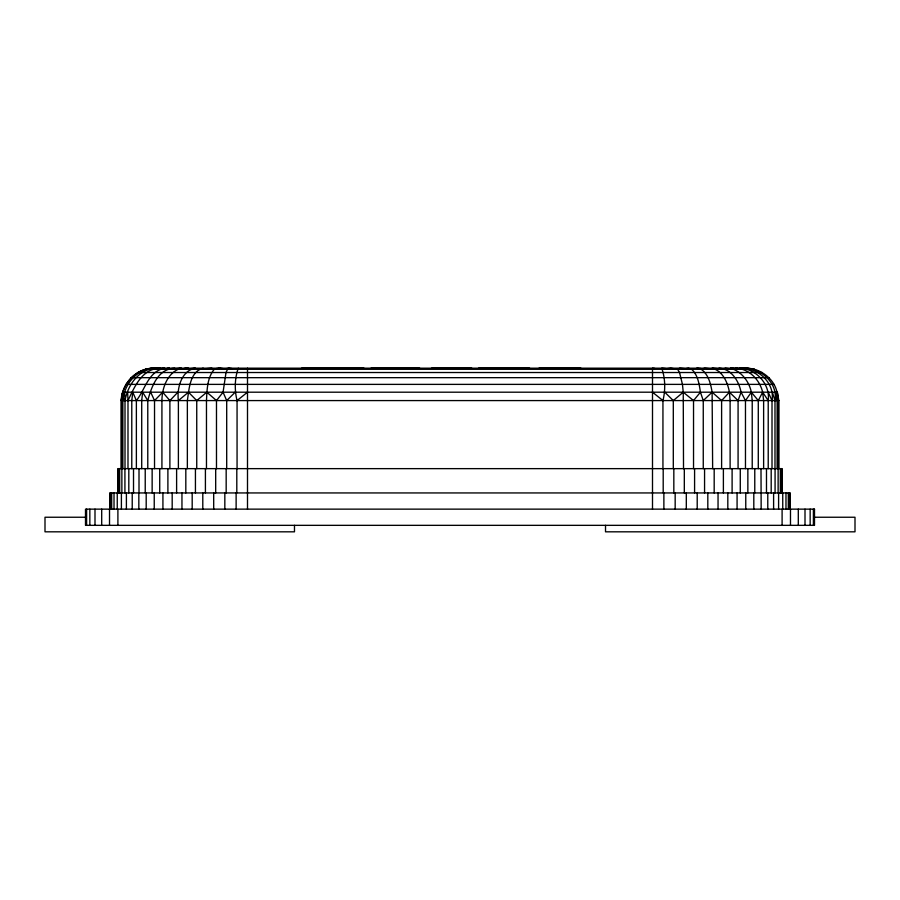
<?xml version="1.0" encoding="UTF-8"?>
<svg xmlns="http://www.w3.org/2000/svg" width="900" height="900" viewBox="0 0 900 900"><rect width="100%" height="100%" fill="white"/><g stroke="black" fill="none" stroke-linecap="round" stroke-linejoin="round"><path stroke-width="1.35" d="M768.217 468.641L768.217 400.579C770.479 384.075 755.764 368.28 739.305 368.179L743.051 368.595M777.139 468.641L777.139 400.579C779.884 383.287 763.02 368.291 746.46 368.179L153.54 368.179C136.114 368.224 121.883 383.512 121.14 400.579L121.14 468.641M237.06 468.641L237.06 400.579C234.439 390.195 234.653 378.202 238.286 368.179M772.009 468.641L772.009 400.579C775.046 383.67 758.846 368.19 742.41 368.179L746.336 368.595M774.99 468.641L774.99 400.579C778.016 383.85 762.03 368.944 746.01 368.179L754.492 369.293L145.507 369.293L153.99 368.179C136.924 368.854 124.133 384.165 122.861 400.579L122.861 468.641M226.699 468.641L226.699 400.579L223.065 392.197L226.013 372.521L227.531 369.293L229.174 368.179L231.941 368.55M121.567 468.641L121.567 400.579L122.67 392.197L777.33 392.197L778.86 400.579L778.86 468.641M121.567 400.579C121.815 383.512 136.305 368.325 153.54 368.179M122.85 392.197L121.14 400.579L778.86 400.579M662.94 468.641L662.94 400.579C665.561 390.195 665.347 378.202 661.714 368.179L665.741 368.595M178.391 468.641L178.391 400.579C176.715 388.373 181.361 370.654 195.3 368.179L191.306 368.595M125.01 468.641L125.01 400.579C127.879 384.345 139.624 368.01 157.59 368.179L153.664 368.595M147.78 468.641L147.78 400.579C151.481 386.752 157.804 368.719 174.87 368.179M738.079 468.641L738.079 400.579L741.071 392.197C738.934 381.071 731.396 368.786 718.942 368.179M758.284 468.641L758.284 400.579L762.66 392.197C759.69 379.53 748.822 368.483 735.367 368.179L737.831 368.55M127.991 468.641L127.991 400.579C134.707 386.539 142.121 368.28 160.695 368.179L149.558 369.293M745.47 468.641L745.47 400.579L751.342 392.197C749.07 381.251 741.488 371.554 730.62 368.179L734.67 368.55M136.373 468.641L136.373 400.579C145.395 389.385 148.016 371.599 164.632 368.179L153.776 369.293M227.531 369.293L220.23 368.179L214.268 369.293C207.101 377.865 207.045 389.959 206.471 400.579L206.471 468.641M216.484 468.641L216.484 400.579L223.065 392.197M693.529 468.641L693.529 400.579L700.436 392.197C699.221 384.154 697.984 375.075 691.661 369.293L688.455 368.179L685.957 368.629M161.82 369.293L169.38 368.179L168.39 369.293L181.058 368.179C167.569 372.375 162.023 387.608 161.921 400.579L161.921 468.641M721.609 468.641L721.609 400.579L729.439 392.197C727.627 382.331 722.7 370.969 712.102 368.179L724.871 369.293L725.13 368.179L733.264 369.293M169.886 468.641L169.886 400.579L177.907 392.197M154.53 468.641L154.53 400.579L162.664 392.197L169.886 400.579M226.699 400.579L235.226 392.197M703.26 468.641L703.26 400.579L712.114 392.197C710.719 383.85 708.536 374.468 701.212 369.293L696.791 368.179L700.976 368.55M203.209 368.179C189.675 371.678 189.135 389.205 187.357 400.579L187.357 468.641M673.301 468.641L673.301 400.579L683.246 392.197L682.459 384.379L679.545 372.521L677.621 369.293L670.826 368.179L662.535 369.293M178.391 400.579L188.46 392.197L196.74 400.579L196.74 468.641M196.74 400.579L206.831 392.197L216.484 400.579M237.06 400.579L247.5 392.197M677.621 369.293L679.77 368.179L691.661 369.293M701.212 369.293L704.7 368.179L715.365 369.293M178.684 368.629L181.058 368.179M226.451 368.629L229.174 368.179M154.834 368.629L157.59 368.179M167.051 368.55L169.38 368.179M162.169 368.55L164.632 368.179M155.34 368.179L147.116 369.293L151.042 368.876M145.643 369.293L153.99 368.179M178.189 369.293L187.898 368.179L190.643 369.293M156.949 368.595L160.695 368.179M216.259 368.55L220.23 368.179M199.26 369.293L211.545 368.179L214.268 369.293M184.061 368.516L187.898 368.179M137.711 372.521L762.289 372.521M131.029 377.674L768.971 377.674M125.899 384.379L774.101 384.379M730.62 368.179L742.511 369.293M748.957 368.876L752.884 369.293L744.66 368.179M654.919 368.494L652.5 368.179L652.5 509.141M742.41 368.179L745.166 368.629M652.5 392.197L662.94 400.579M693.529 400.579L683.246 392.197L683.516 468.641M721.609 400.579L712.114 392.197L712.643 468.641M738.079 400.579L729.439 392.197L730.114 400.579L730.114 468.641M664.774 392.197L673.301 400.579M758.284 400.579L751.342 392.197L752.22 400.579L752.22 468.641M768.217 400.579L762.66 392.197L763.627 400.579L763.627 468.641M147.78 400.579L142.639 392.197L141.716 400.579L141.716 468.641M741.071 392.197L745.47 400.579M150.671 392.197L154.53 400.579M768.217 392.197L772.009 400.579M136.373 400.579L132.795 392.197L131.782 400.579L131.782 468.641M700.436 392.197L703.26 400.579M772.357 392.197L774.99 400.579M775.35 392.197L777.139 400.579M777.33 392.197L778.433 400.579L778.433 468.641M124.65 392.197L125.01 400.579M127.642 392.197L127.991 400.579M122.67 392.197L122.861 400.579M814.219 525.341L814.219 517.241L855 517.241L855 531.821L605.52 531.821L605.52 525.341M813.398 509.141L813.398 525.341M810.158 509.141L810.158 525.341M805.005 509.141L805.005 525.341M798.3 509.141L798.3 525.341M790.481 509.141L790.481 525.341M790.2 509.141L790.2 492.941L109.8 492.941L109.8 509.141M789.727 492.941L789.727 509.141M788.321 492.941L788.321 509.141M785.981 492.941L785.981 509.141M782.741 492.941L782.741 509.141M782.1 492.941L782.1 468.641L117.9 468.641L117.9 492.941M782.1 509.141L782.1 525.341M781.661 468.641L781.661 492.941M780.334 468.641L780.334 492.941M778.601 492.941L778.601 509.141M778.129 468.641L778.129 492.941M775.08 468.641L775.08 492.941M773.606 492.941L773.606 509.141M771.188 468.641L771.188 492.941M767.779 492.941L767.779 509.141M766.485 468.641L766.485 492.941M760.995 468.641L761.164 509.141M754.774 468.641L754.774 492.941M753.806 492.941L753.806 509.141M747.855 468.641L747.855 492.941M745.762 492.941L745.762 509.141M740.273 468.641L740.273 492.941M737.077 492.941L737.077 509.141M732.105 468.641L732.105 492.941M727.819 492.941L727.819 509.141M723.386 468.641L723.386 492.941M718.043 492.941L718.043 509.141M714.184 468.641L714.184 492.941M707.816 492.941L707.816 509.141M704.565 468.641L704.565 492.941M697.207 492.941L697.207 509.141M694.586 468.641L694.586 492.941M686.306 492.941L686.306 509.141M684.315 468.641L684.315 492.941M675.169 492.941L675.169 509.141M673.83 468.641L673.83 492.941M663.874 492.941L663.874 509.141M663.199 468.641L663.199 492.941M580.939 368.179L538.988 368.179M529.639 368.179L478.507 368.179M471.791 368.179L431.46 368.179M419.704 368.179L370.98 368.179M363.983 368.179L301.534 368.179M294.48 525.341L294.48 531.821L45 531.821L45 517.241L85.781 517.241L85.781 525.341M247.5 368.179L247.5 509.141M236.801 468.641L236.801 492.941M236.126 492.941L236.126 509.141M226.17 468.641L226.17 492.941M224.831 492.941L224.831 509.141M215.685 468.641L215.685 492.941M213.694 492.941L213.694 509.141M205.414 468.641L205.414 492.941M202.792 492.941L202.792 509.141M195.435 468.641L195.435 492.941M192.184 492.941L192.184 509.141M185.816 468.641L185.816 492.941M181.958 492.941L181.958 509.141M176.614 468.641L176.614 492.941M172.181 492.941L172.181 509.141M167.895 468.641L167.895 492.941M162.922 492.941L162.922 509.141M159.727 468.641L159.727 492.941M154.237 492.941L154.237 509.141M152.145 468.641L152.145 492.941M146.194 492.941L146.194 509.141M145.226 468.641L145.226 492.941M139.005 468.641L139.005 492.941M138.836 492.941L138.836 509.141M133.515 468.641L133.515 492.941M132.221 492.941L132.221 509.141M128.812 468.641L128.812 492.941M126.394 492.941L126.394 509.141M124.92 468.641L124.92 492.941M121.871 468.641L121.871 492.941M121.399 492.941L121.399 509.141M119.666 468.641L119.666 492.941M118.339 468.641L118.339 492.941M117.9 509.141L117.9 525.341M117.259 492.941L117.259 509.141M114.019 492.941L114.019 509.141M111.679 492.941L111.679 509.141M110.272 492.941L110.272 509.141M109.519 509.141L109.519 525.341M101.7 509.141L101.7 525.341M94.995 509.141L94.995 525.341M89.843 509.141L89.843 525.341M86.603 509.141L86.603 525.341M814.5 509.141L85.5 509.141L85.5 525.341L814.5 525.341L814.5 509.141"/></g></svg>
